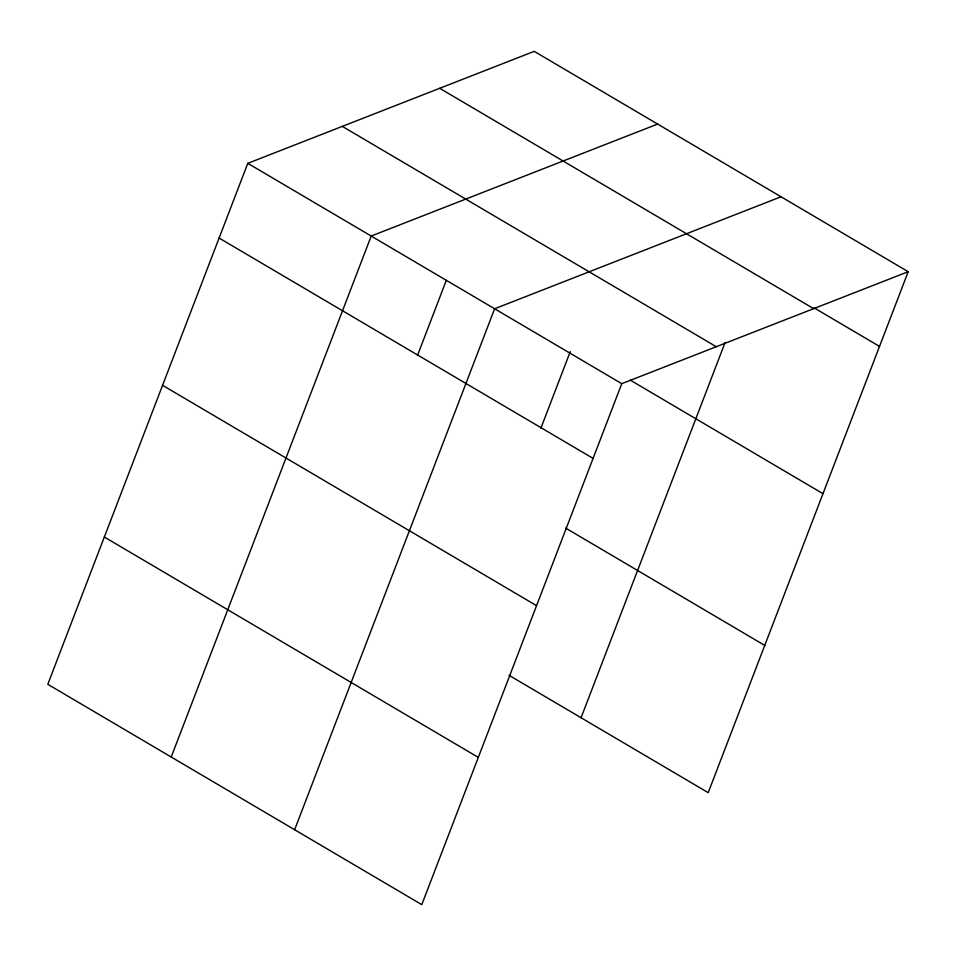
<?xml version="1.0" encoding="UTF-8"?>
<svg xmlns="http://www.w3.org/2000/svg" width="956" height="956" viewBox="0 0 956 956"><rect width="100%" height="100%" fill="white"/><g stroke="black" fill="none" stroke-linecap="round" stroke-linejoin="round"><path stroke-width="1.43" d="M247.783 163.333L47.8 684.305L421.787 904.651L621.77 383.679L908.2 271.695L534.213 51.349L247.783 163.333L621.77 383.679M171.22 757.021L371.203 236.048L657.632 124.065M417.485 355.453L446.333 280.287M294.627 829.736L494.611 308.764L781.04 196.781M540.893 428.169L570.278 351.605M581.057 717.753L725.162 342.344M908.2 271.695L708.217 792.667L509.07 675.33M814.022 307.82L879.52 346.407M439.688 88.299L813.676 308.657M342.308 126.371L716.295 346.729M630.267 380.13L822.985 493.678M219.103 238.044L593.09 458.39M565.605 528.071L764.752 645.408M162.568 385.304L536.555 605.662M104.335 537.033L478.311 757.391"/></g></svg>
